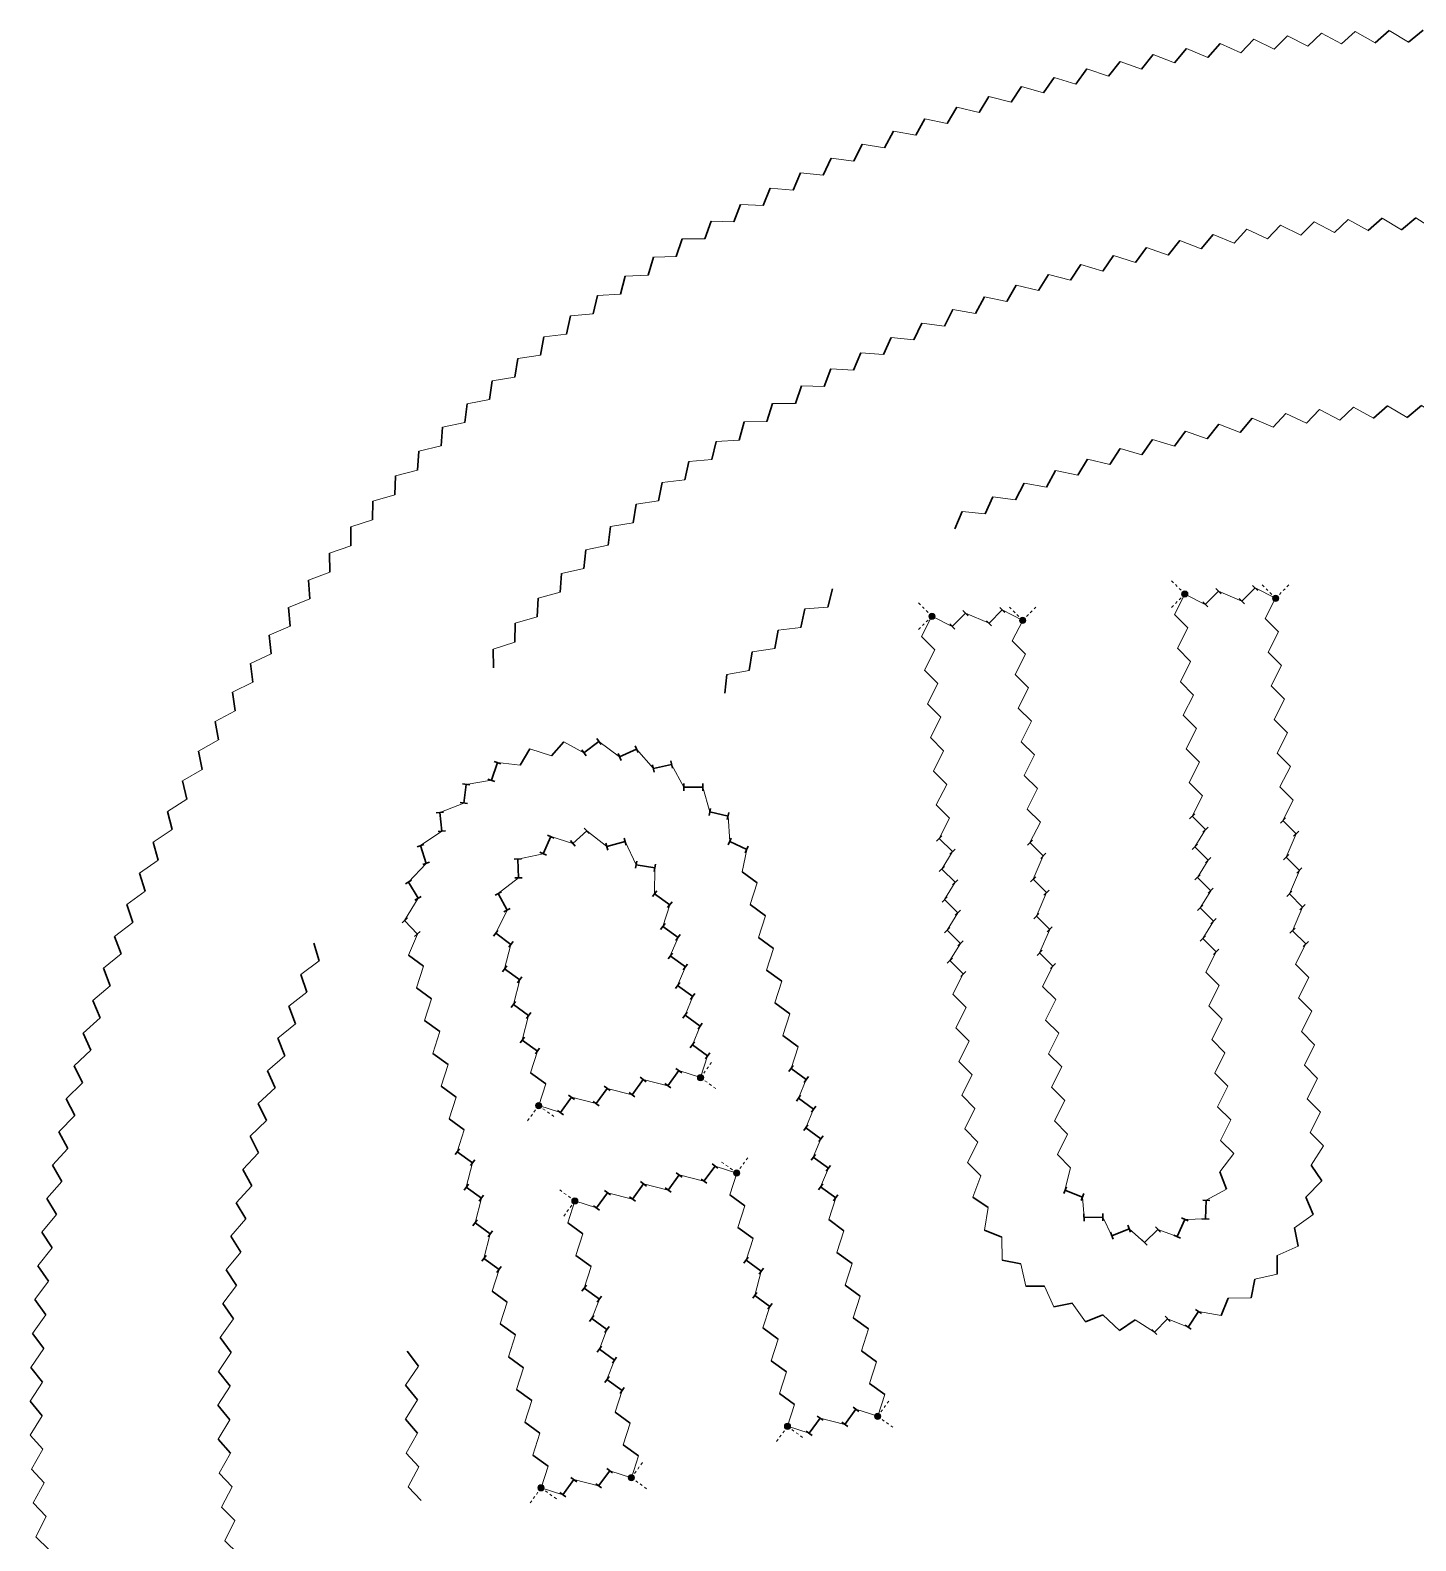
# Model space of a CAD drawing. Header units: millimetres. Extents: x 351 to 571, y -103 to 118.
# Drawn here: x 350.5 to 461.3, y -3.2 to 117.6 of the extents above; entities that cross this region are included whole.
import ezdxf

# ---------------------------------------------------------------- set-up
doc = ezdxf.new("R2010")
doc.units = ezdxf.units.MM
doc.layers.add('AUTOSTITCH', color=7, linetype='Continuous')
doc.layers.add('AUTOSTITCH_STITCHES', color=7, linetype='Continuous')

# ---------------------------------------------------------------- blocks, each defined once
blk = doc.blocks.new('ST-12')
at = {"layer": 'AUTOSTITCH', "color": 7, "lineweight": 9}
for p, q in [((441.78, 73.53), (441.93, 73.38)), ((442.09, 73.23), (442.24, 73.08)), ((442.39, 72.93), (442.54, 72.78)), ((442.69, 72.63), (442.84, 72.47)), ((442.84, 72.47), (442.69, 72.32)), ((449.19, 73.05), (449.04, 73.2)), ((449.49, 72.75), (449.34, 72.9)), ((449.8, 72.44), (449.65, 72.6)), ((450.55, 72.6), (450.4, 72.44)), ((450.86, 72.9), (450.71, 72.75)), ((451.16, 73.2), (451.01, 73.05)), ((421.71, 71.61), (421.56, 71.77)), ((422.01, 71.31), (421.86, 71.46)), ((428.97, 71.28), (428.82, 71.43)), ((430.94, 71.43), (430.79, 71.28)), ((441.93, 71.56), (441.78, 71.41)), ((442.24, 71.87), (442.09, 71.72)), ((442.54, 72.17), (442.39, 72.02)), ((450.1, 72.14), (449.95, 72.29)), ((450.25, 72.29), (450.1, 72.14)), ((421.86, 69.95), (422.01, 70.1)), ((422.32, 71.01), (422.17, 71.16)), ((422.17, 70.25), (422.32, 70.4)), ((422.62, 70.7), (422.47, 70.86)), ((422.47, 70.55), (422.62, 70.7)), ((429.27, 70.98), (429.12, 71.13)), ((429.57, 70.67), (429.42, 70.83)), ((429.88, 70.37), (429.73, 70.52)), ((430.03, 70.52), (429.88, 70.37)), ((430.33, 70.83), (430.18, 70.67)), ((430.63, 71.13), (430.48, 70.98)), ((421.56, 69.64), (421.71, 69.8))]:
    blk.add_line(p, q, dxfattribs=at)
at = {"layer": 'AUTOSTITCH', "color": 7, "lineweight": 30}
for p, q in [((445.53, 72.71), (444.47, 71.65)), ((448.47, 72.97), (447.41, 71.91)), ((425.31, 70.94), (424.25, 69.88)), ((428.25, 71.2), (427.19, 70.14)), ((442.02, 70.84), (443.08, 69.78)), ((450.34, 69.45), (449.27, 70.51)), ((421.8, 69.08), (422.86, 68.01)), ((430.11, 67.68), (429.05, 68.74)), ((442.25, 68.16), (443.31, 67.09)), ((450.57, 66.76), (449.51, 67.82)), ((422.03, 66.39), (423.09, 65.33)), ((430.35, 64.99), (429.29, 66.05)), ((442.49, 65.47), (443.55, 64.4)), ((450.81, 64.07), (449.75, 65.13)), ((422.27, 63.7), (423.33, 62.64)), ((430.58, 62.3), (429.52, 63.36)), ((442.72, 62.78), (443.78, 61.72)), ((451.04, 61.38), (449.98, 62.44)), ((422.5, 61.01), (423.56, 59.95)), ((430.82, 59.61), (429.76, 60.67)), ((442.96, 60.09), (444.02, 59.03)), ((451.28, 58.69), (450.22, 59.75)), ((422.74, 58.32), (423.8, 57.26)), ((431.05, 56.92), (429.99, 57.98)), ((443.19, 57.4), (444.26, 56.34)), ((451.51, 56), (450.45, 57.06)), ((422.97, 55.63), (424.03, 54.57)), ((431.29, 54.23), (430.23, 55.29)), ((443.43, 54.71), (444.49, 53.65)), ((451.75, 53.31), (450.69, 54.37)), ((423.21, 52.94), (424.27, 51.88)), ((431.52, 51.54), (430.46, 52.6)), ((443.64, 52.26), (444.7, 51.2)), ((452, 50.38), (450.94, 51.44)), ((423.42, 50.49), (424.48, 49.43)), ((431.78, 48.61), (430.72, 49.67)), ((443.86, 49.82), (444.92, 48.76)), ((452.26, 47.44), (451.2, 48.5)), ((423.63, 48.05), (424.69, 46.99)), ((444.07, 47.38), (445.13, 46.32)), ((432.04, 45.67), (430.98, 46.73)), ((423.85, 45.61), (424.91, 44.55)), ((444.28, 44.94), (445.35, 43.88)), ((452.52, 44.5), (451.46, 45.56)), ((432.29, 42.73), (431.23, 43.8)), ((424.06, 43.17), (425.12, 42.11)), ((452.75, 41.81), (451.69, 42.88)), ((432.53, 40.05), (431.47, 41.11)), ((444.52, 42.25), (445.58, 41.19)), ((424.3, 40.48), (425.36, 39.42)), ((452.99, 39.12), (451.93, 40.19)), ((444.76, 39.56), (445.82, 38.5)), ((424.53, 37.79), (425.59, 36.73)), ((432.77, 37.36), (431.7, 38.42)), ((453.22, 36.43), (452.16, 37.5)), ((444.99, 36.87), (446.05, 35.81)), ((424.77, 35.1), (425.83, 34.04)), ((433, 34.67), (431.94, 35.73)), ((445.23, 34.18), (446.29, 33.12)), ((453.46, 33.75), (452.4, 34.81)), ((433.24, 31.98), (432.18, 33.04)), ((425, 32.41), (426.06, 31.35)), ((445.46, 31.49), (446.52, 30.43)), ((453.69, 31.06), (452.63, 32.12)), ((433.47, 29.29), (432.41, 30.35)), ((425.24, 29.72), (426.3, 28.66)), ((453.93, 28.37), (452.87, 29.43)), ((445.7, 28.8), (446.76, 27.74)), ((425.47, 27.03), (426.53, 25.97)), ((433.71, 26.6), (432.65, 27.66)), ((453.79, 25.57), (452.95, 26.82)), ((445.63, 26.29), (446.17, 24.89)), ((425.88, 24.26), (427.13, 23.43)), ((434.66, 24.27), (433.26, 24.81)), ((453.1, 22.86), (452.53, 24.25)), ((444.56, 24.02), (444.49, 22.52)), ((436.29, 22.65), (434.79, 22.64)), ((438.4, 21.74), (437.01, 21.18)), ((442.85, 22.48), (442.23, 21.11)), ((451.9, 20.34), (451.6, 21.81)), ((426.82, 21.63), (428.2, 21.05)), ((440.69, 21.68), (439.62, 20.64)), ((450.22, 18.1), (450.22, 19.6)), ((428.25, 19.23), (429.72, 18.93)), ((430.13, 17.15), (431.63, 17.15)), ((448.14, 16.22), (448.44, 17.7)), ((432.37, 15.48), (433.84, 15.78)), ((445.74, 14.8), (446.31, 16.18)), ((434.9, 14.29), (436.29, 14.86)), ((440.41, 13.47), (441.47, 14.53)), ((443.1, 13.87), (443.94, 15.11)), ((437.61, 13.61), (438.86, 14.44))]:
    blk.add_line(p, q, dxfattribs=at)
at = {"layer": 'AUTOSTITCH', "color": 7, "lineweight": 0, "const_width": 0.25}
for points in [[(442.72, 72.47, 1), (442.97, 72.47, 1)], [(449.97, 72.14, 1), (450.22, 72.14, 1)], [(422.5, 70.7, 1), (422.75, 70.7, 1)], [(429.75, 70.37, 1), (430, 70.37, 1)]]:
    blk.add_lwpolyline(points, format="xyb", close=True, dxfattribs=at)
at = {"layer": 'AUTOSTITCH', "color": 7, "lineweight": 30}
for points in [[(445.74, 72.5), (445.33, 72.92)], [(448.68, 72.76), (448.26, 73.17)], [(428.45, 70.99), (428.04, 71.4)], [(444.68, 71.44), (444.27, 71.86)], [(447.62, 71.7), (447.2, 72.11)], [(424.46, 69.67), (424.04, 70.09)], [(425.52, 70.73), (425.1, 71.15)], [(427.39, 69.93), (426.98, 70.34)], [(443.64, 54.91), (443.22, 54.5)], [(450.48, 54.17), (450.89, 54.58)], [(423.41, 53.14), (423, 52.73)], [(444.7, 53.85), (444.28, 53.44)], [(451.54, 53.11), (451.95, 53.52)], [(424.47, 52.08), (424.06, 51.67)], [(430.26, 52.4), (430.67, 52.81)], [(443.85, 52.47), (443.44, 52.06)], [(431.32, 51.34), (431.73, 51.75)], [(444.91, 51.41), (444.5, 51)], [(450.74, 51.23), (451.15, 51.64)], [(423.63, 50.7), (423.21, 50.29)], [(424.69, 49.64), (424.27, 49.23)], [(430.51, 49.46), (430.93, 49.87)], [(444.06, 50.03), (443.65, 49.62)], [(451.8, 50.17), (452.21, 50.58)], [(431.57, 48.4), (431.99, 48.81)], [(445.12, 48.97), (444.71, 48.55)], [(450.99, 48.29), (451.41, 48.71)], [(423.84, 48.26), (423.43, 47.85)], [(424.9, 47.2), (424.49, 46.79)], [(444.28, 47.59), (443.86, 47.17)], [(452.05, 47.23), (452.47, 47.65)], [(430.77, 46.52), (431.18, 46.94)], [(445.34, 46.53), (444.92, 46.11)], [(424.05, 45.82), (423.64, 45.4)], [(425.12, 44.76), (424.7, 44.34)], [(431.83, 45.46), (432.24, 45.88)], [(444.49, 45.14), (444.08, 44.73)], [(451.25, 45.36), (451.66, 45.77)], [(452.31, 44.3), (452.72, 44.71)], [(431.03, 43.59), (431.44, 44)], [(445.55, 44.08), (445.14, 43.67)], [(424.27, 43.37), (423.85, 42.96)], [(425.33, 42.31), (424.92, 41.9)], [(432.09, 42.53), (432.5, 42.94)], [(433.16, 24.54), (433.37, 25.09)], [(434.55, 24), (434.77, 24.54)], [(444.85, 24), (444.27, 24.03)], [(434.79, 22.34), (434.78, 22.93)], [(436.29, 22.36), (436.28, 22.94)], [(438.51, 21.47), (438.29, 22.01)], [(440.9, 21.47), (440.49, 21.89)], [(443.12, 22.36), (442.58, 22.6)], [(444.78, 22.5), (444.2, 22.53)], [(437.12, 20.91), (436.9, 21.45)], [(439.82, 20.43), (439.41, 20.85)], [(442.5, 20.99), (441.97, 21.23)], [(441.26, 14.74), (441.67, 14.33)], [(443.69, 15.27), (444.18, 14.95)], [(440.2, 13.68), (440.61, 13.27)], [(442.86, 14.03), (443.34, 13.7)]]:
    blk.add_lwpolyline(points, dxfattribs=at)
at = {"layer": 'AUTOSTITCH', "color": 7, "lineweight": 0}
for centre in [(442.84, 72.47), (450.1, 72.14), (422.62, 70.7), (429.88, 70.37)]:
    blk.add_circle(centre, 0.25, dxfattribs=at)
at = {"layer": 'AUTOSTITCH_STITCHES', "color": 7, "lineweight": 9}
for p, q in [((442.84, 72.47), (442.02, 70.84)), ((444.47, 71.65), (442.84, 72.47)), ((447.41, 71.91), (445.53, 72.71)), ((450.1, 72.14), (448.47, 72.97)), ((449.27, 70.51), (450.1, 72.14)), ((422.62, 70.7), (421.8, 69.08)), ((424.25, 69.88), (422.62, 70.7)), ((427.19, 70.14), (425.31, 70.94)), ((429.88, 70.37), (428.25, 71.2)), ((429.05, 68.74), (429.88, 70.37)), ((443.08, 69.78), (442.25, 68.16)), ((449.51, 67.82), (450.34, 69.45)), ((422.86, 68.01), (422.03, 66.39)), ((429.29, 66.05), (430.11, 67.68)), ((443.31, 67.09), (442.49, 65.47)), ((449.75, 65.13), (450.57, 66.76)), ((423.09, 65.33), (422.27, 63.7)), ((429.52, 63.36), (430.35, 64.99)), ((443.55, 64.4), (442.72, 62.78)), ((449.98, 62.44), (450.81, 64.07)), ((423.33, 62.64), (422.5, 61.01)), ((429.76, 60.67), (430.58, 62.3)), ((443.78, 61.72), (442.96, 60.09)), ((450.22, 59.75), (451.04, 61.38)), ((423.56, 59.95), (422.74, 58.32)), ((429.99, 57.98), (430.82, 59.61)), ((444.02, 59.03), (443.19, 57.4)), ((450.45, 57.06), (451.28, 58.69)), ((423.8, 57.26), (422.97, 55.63)), ((430.23, 55.29), (431.05, 56.92)), ((444.26, 56.34), (443.43, 54.71)), ((450.69, 54.37), (451.51, 56)), ((424.03, 54.57), (423.21, 52.94)), ((430.46, 52.6), (431.29, 54.23)), ((444.49, 53.65), (443.64, 52.26)), ((450.94, 51.44), (451.75, 53.31)), ((424.27, 51.88), (423.42, 50.49)), ((430.72, 49.67), (431.52, 51.54)), ((444.7, 51.2), (443.86, 49.82)), ((451.2, 48.5), (452, 50.38)), ((424.48, 49.43), (423.63, 48.05)), ((430.98, 46.73), (431.78, 48.61)), ((444.92, 48.76), (444.07, 47.38)), ((451.46, 45.56), (452.26, 47.44)), ((424.69, 46.99), (423.85, 45.61)), ((445.13, 46.32), (444.28, 44.94)), ((431.23, 43.8), (432.04, 45.67)), ((424.91, 44.55), (424.06, 43.17)), ((445.35, 43.88), (444.52, 42.25)), ((451.69, 42.88), (452.52, 44.5)), ((431.47, 41.11), (432.29, 42.73)), ((425.12, 42.11), (424.3, 40.48)), ((445.58, 41.19), (444.76, 39.56)), ((451.93, 40.19), (452.75, 41.81)), ((431.7, 38.42), (432.53, 40.05)), ((425.36, 39.42), (424.53, 37.79)), ((452.16, 37.5), (452.99, 39.12)), ((445.82, 38.5), (444.99, 36.87)), ((425.59, 36.73), (424.77, 35.1)), ((431.94, 35.73), (432.77, 37.36)), ((452.4, 34.81), (453.22, 36.43)), ((446.05, 35.81), (445.23, 34.18)), ((425.83, 34.04), (425, 32.41)), ((432.18, 33.04), (433, 34.67)), ((446.29, 33.12), (445.46, 31.49)), ((452.63, 32.12), (453.46, 33.75)), ((432.41, 30.35), (433.24, 31.98)), ((426.06, 31.35), (425.24, 29.72)), ((446.52, 30.43), (445.7, 28.8)), ((452.87, 29.43), (453.69, 31.06)), ((432.65, 27.66), (433.47, 29.29)), ((426.3, 28.66), (425.47, 27.03)), ((452.95, 26.82), (453.93, 28.37)), ((433.26, 24.81), (433.71, 26.6)), ((446.76, 27.74), (445.63, 26.29)), ((426.53, 25.97), (425.88, 24.26)), ((452.53, 24.25), (453.79, 25.57)), ((434.79, 22.64), (434.66, 24.27)), ((446.17, 24.89), (444.56, 24.02)), ((427.13, 23.43), (426.82, 21.63)), ((437.01, 21.18), (436.29, 22.65)), ((439.62, 20.64), (438.4, 21.74)), ((444.49, 22.52), (442.85, 22.48)), ((451.6, 21.81), (453.1, 22.86)), ((428.2, 21.05), (428.25, 19.23)), ((442.23, 21.11), (440.69, 21.68)), ((450.22, 19.6), (451.9, 20.34)), ((429.72, 18.93), (430.13, 17.15)), ((431.63, 17.15), (432.37, 15.48)), ((448.44, 17.7), (450.22, 18.1)), ((433.84, 15.78), (434.9, 14.29)), ((446.31, 16.18), (448.14, 16.22)), ((436.29, 14.86), (437.61, 13.61)), ((441.47, 14.53), (443.1, 13.87)), ((443.94, 15.11), (445.74, 14.8)), ((438.86, 14.44), (440.41, 13.47))]:
    blk.add_line(p, q, dxfattribs=at)
blk = doc.blocks.new('ST-2')
at = {"layer": 'AUTOSTITCH', "color": 7, "lineweight": 30}
for p, q in [((393.91, 52.54), (395.02, 53.55)), ((391.54, 51.71), (392.15, 53.08)), ((396.64, 52.28), (398.08, 52.69)), ((389.57, 49.79), (389.52, 51.29)), ((398.98, 50.84), (400.46, 50.58)), ((388.65, 47.2), (387.95, 48.53)), ((400.45, 48.52), (401.67, 47.64)), ((401.11, 45.9), (402.32, 45.02)), ((388.96, 44.47), (387.74, 45.36)), ((401.7, 43.54), (402.91, 42.66)), ((389.66, 41.63), (388.45, 42.51)), ((402.29, 41.17), (403.5, 40.29)), ((390.37, 38.79), (389.16, 39.67)), ((402.88, 38.8), (404.09, 37.92)), ((391.08, 35.94), (389.87, 36.82)), ((403.47, 36.44), (404.68, 35.56)), ((391.74, 33.32), (390.52, 34.2)), ((402.38, 34.38), (401.5, 33.16)), ((396.66, 32.95), (395.78, 31.74)), ((399.52, 33.66), (398.64, 32.45)), ((393.79, 32.24), (392.91, 31.02))]:
    blk.add_line(p, q, dxfattribs=at)
at = {"layer": 'AUTOSTITCH', "color": 7, "lineweight": 9}
for p, q in [((405, 35.03), (404.87, 34.86)), ((404.25, 33.99), (404.12, 33.82)), ((404.12, 33.82), (404.29, 33.69)), ((404.5, 34.34), (404.37, 34.16)), ((404.75, 34.68), (404.62, 34.51)), ((404.47, 33.57), (404.64, 33.44)), ((404.81, 33.31), (404.99, 33.19)), ((405.16, 33.06), (405.33, 32.94)), ((391.05, 31.41), (391.18, 31.58)), ((391.18, 31.58), (391.35, 31.46)), ((390.29, 30.37), (390.42, 30.54)), ((390.55, 30.72), (390.67, 30.89)), ((390.8, 31.06), (390.92, 31.24)), ((391.52, 31.33), (391.7, 31.21)), ((391.87, 31.08), (392.04, 30.95)), ((392.22, 30.83), (392.39, 30.7))]:
    blk.add_line(p, q, dxfattribs=at)
at = {"layer": 'AUTOSTITCH', "color": 7, "lineweight": 30}
for points in [[(391.88, 53.2), (392.42, 52.96)], [(394.82, 53.76), (395.22, 53.33)], [(393.71, 52.76), (394.1, 52.32)], [(396.56, 52.56), (396.72, 52)], [(398, 52.97), (398.16, 52.41)], [(389.23, 51.28), (389.81, 51.3)], [(391.27, 51.83), (391.8, 51.59)], [(399.03, 51.13), (398.93, 50.55)], [(400.51, 50.87), (400.41, 50.29)], [(389.28, 49.78), (389.86, 49.8)], [(387.69, 48.39), (388.2, 48.66)], [(400.62, 48.76), (400.28, 48.29)], [(388.39, 47.07), (388.91, 47.34)], [(401.84, 47.88), (401.49, 47.41)], [(401.28, 46.14), (400.93, 45.67)], [(387.57, 45.12), (387.91, 45.59)], [(388.78, 44.24), (389.13, 44.71)], [(402.49, 45.26), (402.15, 44.79)], [(401.87, 43.77), (401.52, 43.3)], [(388.28, 42.27), (388.62, 42.75)], [(403.08, 42.89), (402.74, 42.42)], [(389.49, 41.39), (389.84, 41.87)], [(402.46, 41.41), (402.11, 40.93)], [(388.99, 39.43), (389.33, 39.9)], [(403.67, 40.53), (403.33, 40.05)], [(390.2, 38.55), (390.55, 39.02)], [(403.05, 39.04), (402.7, 38.57)], [(404.26, 38.16), (403.92, 37.69)], [(389.7, 36.59), (390.04, 37.06)], [(403.64, 36.67), (403.29, 36.2)], [(390.91, 35.71), (391.25, 36.18)], [(404.85, 35.79), (404.51, 35.32)], [(399.76, 33.49), (399.28, 33.84)], [(402.62, 34.21), (402.14, 34.55)], [(396.89, 32.78), (396.42, 33.12)], [(398.87, 32.28), (398.4, 32.62)], [(401.74, 32.99), (401.26, 33.34)], [(394.03, 32.07), (393.56, 32.41)], [(396.01, 31.57), (395.54, 31.91)], [(393.15, 30.85), (392.68, 31.2)]]:
    blk.add_lwpolyline(points, dxfattribs=at)
at = {"layer": 'AUTOSTITCH', "color": 7, "lineweight": 0, "const_width": 0.25}
for points in [[(403.99, 33.82, 1), (404.24, 33.82, 1)], [(391.05, 31.58, 1), (391.3, 31.58, 1)]]:
    blk.add_lwpolyline(points, format="xyb", close=True, dxfattribs=at)
at = {"layer": 'AUTOSTITCH', "color": 7, "lineweight": 0}
for centre in [(404.12, 33.82), (391.18, 31.58)]:
    blk.add_circle(centre, 0.25, dxfattribs=at)
at = {"layer": 'AUTOSTITCH_STITCHES', "color": 7, "lineweight": 9}
for p, q in [((395.02, 53.55), (396.64, 52.28)), ((392.15, 53.08), (393.91, 52.54)), ((398.08, 52.69), (398.98, 50.84)), ((389.52, 51.29), (391.54, 51.71)), ((387.95, 48.53), (389.57, 49.79)), ((400.46, 50.58), (400.45, 48.52)), ((387.74, 45.36), (388.65, 47.2)), ((401.67, 47.64), (401.11, 45.9)), ((402.32, 45.02), (401.7, 43.54)), ((388.45, 42.51), (388.96, 44.47)), ((402.91, 42.66), (402.29, 41.17)), ((389.16, 39.67), (389.66, 41.63)), ((403.5, 40.29), (402.88, 38.8)), ((389.87, 36.82), (390.37, 38.79)), ((404.09, 37.92), (403.47, 36.44)), ((390.52, 34.2), (391.08, 35.94)), ((404.68, 35.56), (404.12, 33.82)), ((404.12, 33.82), (402.38, 34.38)), ((391.18, 31.58), (391.74, 33.32)), ((398.64, 32.45), (396.66, 32.95)), ((401.5, 33.16), (399.52, 33.66)), ((392.91, 31.02), (391.18, 31.58)), ((395.78, 31.74), (393.79, 32.24))]:
    blk.add_line(p, q, dxfattribs=at)
blk = doc.blocks.new('ST-1')
at = {"layer": 'AUTOSTITCH', "color": 7, "lineweight": 30}
for p, q in [((392.21, 59.54), (393.2, 60.66)), ((394.8, 59.78), (396, 60.68)), ((389.7, 58.8), (390.46, 60.1)), ((397.64, 59.45), (399.01, 60.08)), ((387.4, 57.59), (387.89, 59.01)), ((400.35, 58.52), (401.81, 58.84)), ((385.19, 55.77), (385.37, 57.26)), ((402.79, 57.03), (404.29, 57.03)), ((383.43, 53.51), (383.28, 55.01)), ((404.86, 55.06), (406.33, 54.73)), ((382.19, 50.94), (381.72, 52.36)), ((406.46, 52.68), (407.82, 52.05)), ((407.44, 50.27), (408.65, 49.38)), ((381.53, 48.15), (380.77, 49.45)), ((408.09, 47.65), (409.31, 46.76)), ((381.48, 45.29), (380.46, 46.39)), ((408.75, 45.03), (409.96, 44.14)), ((381.97, 42.73), (380.76, 43.61)), ((409.4, 42.41), (410.61, 41.53)), ((382.62, 40.11), (381.41, 40.99)), ((410.05, 39.79), (411.26, 38.91)), ((383.28, 37.49), (382.06, 38.37)), ((410.7, 37.17), (411.92, 36.29)), ((383.93, 34.87), (382.72, 35.75)), ((411.36, 34.55), (412.57, 33.67)), ((384.58, 32.25), (383.37, 33.13)), ((411.95, 32.18), (413.16, 31.3)), ((385.23, 29.63), (384.02, 30.51)), ((412.54, 29.81), (413.75, 28.93)), ((385.89, 27.01), (384.67, 27.89)), ((405.28, 26.75), (404.39, 25.54)), ((413.13, 27.45), (414.34, 26.57)), ((402.41, 26.04), (401.53, 24.83)), ((386.6, 24.17), (385.38, 25.05)), ((396.69, 24.61), (395.81, 23.4)), ((399.55, 25.32), (398.67, 24.11)), ((407.67, 23.57), (406.45, 24.45)), ((413.72, 25.08), (414.93, 24.2)), ((387.31, 21.33), (386.09, 22.21)), ((393.51, 22.22), (394.72, 21.34)), ((408.32, 20.95), (407.11, 21.83)), ((414.37, 22.46), (415.58, 21.58)), ((388.02, 18.48), (386.8, 19.36)), ((394.16, 19.6), (395.38, 18.72)), ((415.02, 19.84), (416.24, 18.96)), ((408.97, 18.33), (407.76, 19.21)), ((394.82, 16.98), (396.03, 16.1)), ((415.68, 17.22), (416.89, 16.34)), ((388.67, 15.86), (387.45, 16.74)), ((409.67, 15.53), (408.46, 16.41)), ((395.42, 14.55), (396.64, 13.67)), ((416.33, 14.6), (417.54, 13.72)), ((389.32, 13.24), (388.11, 14.12)), ((410.32, 12.91), (409.11, 13.8)), ((396.03, 12.12), (397.24, 11.24)), ((389.97, 10.62), (388.76, 11.5)), ((410.98, 10.29), (409.76, 11.18)), ((416.98, 11.98), (418.2, 11.1)), ((396.63, 9.69), (397.85, 8.81)), ((390.63, 8), (389.41, 8.88)), ((411.63, 7.67), (410.42, 8.56)), ((417.64, 9.36), (418.85, 8.48)), ((416.55, 7.3), (415.67, 6.09)), ((391.28, 5.38), (390.07, 6.26)), ((397.29, 7.07), (398.5, 6.19)), ((413.69, 6.59), (412.81, 5.38)), ((391.93, 2.76), (390.72, 3.64)), ((397.94, 4.45), (399.15, 3.57)), ((393.99, 1.68), (393.11, 0.46)), ((396.86, 2.39), (395.97, 1.18))]:
    blk.add_line(p, q, dxfattribs=at)
at = {"layer": 'AUTOSTITCH', "color": 7, "lineweight": 9}
for p, q in [((405.97, 26.95), (405.8, 27.07)), ((406.32, 26.7), (406.15, 26.82)), ((406.67, 26.44), (406.49, 26.57)), ((407.39, 26.71), (407.27, 26.54)), ((407.64, 27.06), (407.52, 26.89)), ((407.9, 27.41), (407.77, 27.23)), ((407.01, 26.19), (406.84, 26.32)), ((407.14, 26.37), (407.01, 26.19)), ((392.86, 24.84), (393.03, 24.71)), ((393.2, 24.59), (393.38, 24.46)), ((393.55, 24.34), (393.72, 24.21)), ((393.57, 23.26), (393.44, 23.09)), ((393.82, 23.61), (393.69, 23.44)), ((393.9, 24.08), (394.07, 23.96)), ((394.07, 23.96), (393.94, 23.78)), ((393.31, 22.92), (393.19, 22.74)), ((418.67, 7.26), (418.54, 7.09)), ((418.92, 7.61), (418.79, 7.44)), ((419.17, 7.96), (419.05, 7.78)), ((418.42, 6.92), (418.29, 6.74)), ((418.29, 6.74), (418.46, 6.62)), ((418.64, 6.49), (418.81, 6.36)), ((418.98, 6.24), (419.16, 6.11)), ((410.32, 4.9), (410.19, 4.72)), ((410.57, 5.24), (410.44, 5.07)), ((410.82, 5.59), (410.69, 5.42)), ((411.07, 5.94), (410.95, 5.76)), ((411.24, 5.81), (411.07, 5.94)), ((411.59, 5.56), (411.42, 5.68)), ((411.94, 5.31), (411.76, 5.43)), ((412.28, 5.05), (412.11, 5.18)), ((419.33, 5.99), (419.5, 5.86)), ((399.22, 2.7), (399.1, 2.52)), ((399.48, 3.04), (399.35, 2.87)), ((398.72, 2), (398.59, 1.83)), ((398.59, 1.83), (398.77, 1.71)), ((398.97, 2.35), (398.85, 2.18)), ((398.94, 1.58), (399.11, 1.45)), ((399.29, 1.33), (399.46, 1.2)), ((390.74, 0.16), (390.87, 0.33)), ((391, 0.5), (391.12, 0.68)), ((391.25, 0.85), (391.37, 1.02)), ((391.37, 1.02), (391.55, 0.9)), ((391.72, 0.77), (391.89, 0.65)), ((392.07, 0.52), (392.24, 0.39)), ((392.41, 0.27), (392.59, 0.14)), ((399.63, 1.08), (399.81, 0.95)), ((390.49, -0.19), (390.62, -0.02))]:
    blk.add_line(p, q, dxfattribs=at)
at = {"layer": 'AUTOSTITCH', "color": 7, "lineweight": 30}
for points in [[(395.82, 60.92), (396.17, 60.45)], [(394.63, 60.01), (394.98, 59.55)], [(397.52, 59.72), (397.77, 59.18)], [(398.88, 60.34), (399.13, 59.81)], [(387.61, 59.1), (388.16, 58.91)], [(400.29, 58.81), (400.41, 58.23)], [(401.75, 59.13), (401.88, 58.56)], [(385.08, 57.29), (385.66, 57.22)], [(387.12, 57.68), (387.67, 57.49)], [(402.79, 57.32), (402.79, 56.74)], [(404.29, 57.32), (404.29, 56.74)], [(384.9, 55.8), (385.48, 55.73)], [(382.99, 54.98), (383.57, 55.04)], [(404.92, 55.34), (404.8, 54.77)], [(406.39, 55.02), (406.26, 54.45)], [(383.14, 53.49), (383.72, 53.54)], [(381.45, 52.27), (382, 52.45)], [(406.58, 52.95), (406.33, 52.42)], [(407.94, 52.32), (407.7, 51.79)], [(381.91, 50.85), (382.46, 51.03)], [(380.52, 49.3), (381.02, 49.6)], [(381.27, 48.01), (381.78, 48.3)], [(380.25, 46.2), (380.68, 46.59)], [(381.26, 45.09), (381.69, 45.49)], [(411.53, 34.78), (411.19, 34.31)], [(412.74, 33.9), (412.4, 33.43)], [(412.12, 32.42), (411.78, 31.94)], [(413.33, 31.54), (412.99, 31.06)], [(412.71, 30.05), (412.37, 29.58)], [(413.92, 29.17), (413.58, 28.7)], [(384.5, 27.66), (384.85, 28.13)], [(385.72, 26.78), (386.06, 27.25)], [(405.51, 26.58), (405.04, 26.92)], [(413.3, 27.68), (412.96, 27.21)], [(414.51, 26.8), (414.17, 26.33)], [(399.79, 25.15), (399.32, 25.5)], [(402.65, 25.87), (402.18, 26.21)], [(404.63, 25.37), (404.16, 25.71)], [(385.21, 24.81), (385.56, 25.29)], [(386.43, 23.93), (386.77, 24.41)], [(396.93, 24.44), (396.45, 24.78)], [(398.91, 23.94), (398.43, 24.28)], [(401.77, 24.65), (401.3, 25)], [(413.89, 25.32), (413.55, 24.84)], [(415.1, 24.44), (414.76, 23.96)], [(396.04, 23.23), (395.57, 23.57)], [(385.92, 21.97), (386.26, 22.44)], [(387.13, 21.09), (387.48, 21.56)], [(386.63, 19.13), (386.97, 19.6)], [(407.59, 18.98), (407.93, 19.45)], [(387.84, 18.24), (388.19, 18.72)], [(408.8, 18.1), (409.15, 18.57)], [(394.99, 17.22), (394.64, 16.74)], [(396.2, 16.34), (395.86, 15.86)], [(408.29, 16.18), (408.63, 16.65)], [(409.5, 15.3), (409.84, 15.77)], [(395.59, 14.79), (395.25, 14.31)], [(396.81, 13.91), (396.46, 13.43)], [(396.2, 12.36), (395.86, 11.88)], [(397.41, 11.48), (397.07, 11)], [(396.81, 9.93), (396.46, 9.45)], [(398.02, 9.05), (397.68, 8.57)], [(416.79, 7.13), (416.32, 7.47)], [(413.93, 6.42), (413.45, 6.76)], [(415.91, 5.92), (415.43, 6.26)], [(413.05, 5.2), (412.57, 5.55)], [(397.09, 2.22), (396.62, 2.56)], [(394.23, 1.51), (393.76, 1.85)], [(396.21, 1.01), (395.74, 1.35)], [(393.35, 0.29), (392.88, 0.64)]]:
    blk.add_lwpolyline(points, dxfattribs=at)
at = {"layer": 'AUTOSTITCH', "color": 7, "lineweight": 0, "const_width": 0.25}
for points in [[(406.89, 26.19, 1), (407.14, 26.19, 1)], [(393.95, 23.96, 1), (394.2, 23.96, 1)], [(410.95, 5.94, 1), (411.2, 5.94, 1)], [(418.17, 6.74, 1), (418.42, 6.74, 1)], [(391.25, 1.02, 1), (391.5, 1.02, 1)], [(398.47, 1.83, 1), (398.72, 1.83, 1)]]:
    blk.add_lwpolyline(points, format="xyb", close=True, dxfattribs=at)
at = {"layer": 'AUTOSTITCH', "color": 7, "lineweight": 0}
for centre in [(407.01, 26.19), (394.07, 23.96), (411.07, 5.94), (418.29, 6.74), (391.37, 1.02), (398.59, 1.83)]:
    blk.add_circle(centre, 0.25, dxfattribs=at)
at = {"layer": 'AUTOSTITCH_STITCHES', "color": 7, "lineweight": 9}
for p, q in [((393.2, 60.66), (394.8, 59.78)), ((396, 60.68), (397.64, 59.45)), ((390.46, 60.1), (392.21, 59.54)), ((399.01, 60.08), (400.35, 58.52)), ((387.89, 59.01), (389.7, 58.8)), ((401.81, 58.84), (402.79, 57.03)), ((385.37, 57.26), (387.4, 57.59)), ((404.29, 57.03), (404.86, 55.06)), ((383.28, 55.01), (385.19, 55.77)), ((406.33, 54.73), (406.46, 52.68)), ((381.72, 52.36), (383.43, 53.51)), ((407.82, 52.05), (407.44, 50.27)), ((380.77, 49.45), (382.19, 50.94)), ((408.65, 49.38), (408.09, 47.65)), ((380.46, 46.39), (381.53, 48.15)), ((409.31, 46.76), (408.75, 45.03)), ((380.76, 43.61), (381.48, 45.29)), ((409.96, 44.14), (409.4, 42.41)), ((381.41, 40.99), (381.97, 42.73)), ((410.61, 41.53), (410.05, 39.79)), ((382.06, 38.37), (382.62, 40.11)), ((411.26, 38.91), (410.7, 37.17)), ((382.72, 35.75), (383.28, 37.49)), ((411.92, 36.29), (411.36, 34.55)), ((383.37, 33.13), (383.93, 34.87)), ((412.57, 33.67), (411.95, 32.18)), ((384.02, 30.51), (384.58, 32.25)), ((413.16, 31.3), (412.54, 29.81)), ((384.67, 27.89), (385.23, 29.63)), ((413.75, 28.93), (413.13, 27.45)), ((385.38, 25.05), (385.89, 27.01)), ((407.01, 26.19), (405.28, 26.75)), ((404.39, 25.54), (402.41, 26.04)), ((406.45, 24.45), (407.01, 26.19)), ((414.34, 26.57), (413.72, 25.08)), ((386.09, 22.21), (386.6, 24.17)), ((398.67, 24.11), (396.69, 24.61)), ((401.53, 24.83), (399.55, 25.32)), ((414.93, 24.2), (414.37, 22.46)), ((394.07, 23.96), (393.51, 22.22)), ((395.81, 23.4), (394.07, 23.96)), ((407.11, 21.83), (407.67, 23.57)), ((386.8, 19.36), (387.31, 21.33)), ((394.72, 21.34), (394.16, 19.6)), ((407.76, 19.21), (408.32, 20.95)), ((415.58, 21.58), (415.02, 19.84)), ((387.45, 16.74), (388.02, 18.48)), ((395.38, 18.72), (394.82, 16.98)), ((408.46, 16.41), (408.97, 18.33)), ((416.24, 18.96), (415.68, 17.22)), ((388.11, 14.12), (388.67, 15.86)), ((396.03, 16.1), (395.42, 14.55)), ((416.89, 16.34), (416.33, 14.6)), ((409.11, 13.8), (409.67, 15.53)), ((396.64, 13.67), (396.03, 12.12)), ((417.54, 13.72), (416.98, 11.98)), ((388.76, 11.5), (389.32, 13.24)), ((409.76, 11.18), (410.32, 12.91)), ((397.24, 11.24), (396.63, 9.69)), ((418.2, 11.1), (417.64, 9.36)), ((389.41, 8.88), (389.97, 10.62)), ((410.42, 8.56), (410.98, 10.29)), ((397.85, 8.81), (397.29, 7.07)), ((418.85, 8.48), (418.29, 6.74)), ((390.07, 6.26), (390.63, 8)), ((411.07, 5.94), (411.63, 7.67)), ((418.29, 6.74), (416.55, 7.3)), ((398.5, 6.19), (397.94, 4.45)), ((415.67, 6.09), (413.69, 6.59)), ((390.72, 3.64), (391.28, 5.38)), ((412.81, 5.38), (411.07, 5.94)), ((391.37, 1.02), (391.93, 2.76)), ((399.15, 3.57), (398.59, 1.83)), ((395.97, 1.18), (393.99, 1.68)), ((398.59, 1.83), (396.86, 2.39)), ((393.11, 0.46), (391.37, 1.02))]:
    blk.add_line(p, q, dxfattribs=at)
blk = doc.blocks.new('ST-13')
at = {"layer": 'AUTOSTITCH', "color": 7, "lineweight": 30}
for p, q in [((453.76, 117.32), (452.68, 116.27)), ((456.46, 117.46), (455.36, 116.45)), ((459.18, 117.54), (458.05, 116.55)), ((461.89, 117.55), (460.74, 116.59)), ((442.98, 116.08), (442.01, 114.93)), ((445.67, 116.49), (444.67, 115.37)), ((448.36, 116.83), (447.33, 115.73)), ((451.05, 117.11), (450, 116.04)), ((437.66, 115.06), (436.74, 113.87)), ((440.31, 115.6), (439.37, 114.43)), ((432.39, 113.78), (431.53, 112.55)), ((435.01, 114.46), (434.13, 113.24)), ((429.78, 113.05), (428.95, 111.8)), ((424.61, 111.39), (423.85, 110.1)), ((427.18, 112.25), (426.39, 110.98)), ((422.06, 110.47), (421.33, 109.15)), ((419.54, 109.48), (418.84, 108.15)), ((417.04, 108.43), (416.37, 107.09)), ((414.56, 107.32), (413.93, 105.96)), ((412.11, 106.15), (411.52, 104.77)), ((409.7, 104.92), (409.14, 103.53)), ((407.31, 103.63), (406.78, 102.23)), ((404.96, 102.29), (404.46, 100.87)), ((402.64, 100.88), (402.18, 99.45)), ((400.35, 99.42), (399.93, 97.98)), ((398.1, 97.9), (397.72, 96.46)), ((395.89, 96.33), (395.54, 94.88)), ((393.72, 94.71), (393.41, 93.24)), ((391.59, 93.03), (391.31, 91.56)), ((389.5, 91.3), (389.26, 89.82)), ((387.46, 89.52), (387.25, 88.04)), ((385.46, 87.69), (385.28, 86.2)), ((383.5, 85.81), (383.37, 84.32)), ((381.59, 83.89), (381.49, 82.39)), ((379.73, 81.92), (379.67, 80.42)), ((377.92, 79.9), (377.89, 78.4)), ((376.15, 77.84), (376.17, 76.34)), ((374.44, 75.73), (374.49, 74.23)), ((372.78, 73.59), (372.87, 72.09)), ((371.18, 71.4), (371.3, 69.91)), ((369.63, 69.18), (369.79, 67.69)), ((368.13, 66.92), (368.33, 65.43)), ((366.69, 64.62), (366.92, 63.14)), ((365.3, 62.29), (365.57, 60.81)), ((363.98, 59.92), (364.28, 58.45)), ((362.71, 57.53), (363.05, 56.07)), ((361.5, 55.1), (361.88, 53.65)), ((360.35, 52.64), (360.76, 51.2)), ((359.26, 50.16), (359.71, 48.73)), ((358.24, 47.65), (358.72, 46.23)), ((357.27, 45.11), (357.79, 43.71)), ((356.37, 42.56), (356.92, 41.16)), ((355.53, 39.98), (356.12, 38.6)), ((354.75, 37.38), (355.37, 36.01)), ((354.04, 34.76), (354.7, 33.41)), ((353.4, 32.13), (354.08, 30.79)), ((352.81, 29.48), (353.53, 28.16)), ((352.3, 26.82), (353.05, 25.52)), ((351.84, 24.14), (352.63, 22.86)), ((351.46, 21.46), (352.27, 20.2)), ((351.14, 18.77), (351.98, 17.53)), ((350.88, 16.07), (351.76, 14.85)), ((350.7, 13.36), (351.6, 12.16)), ((350.57, 10.65), (351.51, 9.48)), ((350.52, 7.94), (351.48, 6.79)), ((350.53, 5.23), (351.52, 4.1)), ((350.61, 2.52), (351.63, 1.42)), ((350.76, -0.19), (351.8, -1.27)), ((350.97, -2.89), (352.04, -3.94))]:
    blk.add_line(p, q, dxfattribs=at)
at = {"layer": 'AUTOSTITCH_STITCHES', "color": 7, "lineweight": 9}
for p, q in [((455.36, 116.45), (453.76, 117.32)), ((458.05, 116.55), (456.46, 117.46)), ((460.74, 116.59), (459.18, 117.54)), ((444.67, 115.37), (442.98, 116.08)), ((447.33, 115.73), (445.67, 116.49)), ((450, 116.04), (448.36, 116.83)), ((452.68, 116.27), (451.05, 117.11)), ((439.37, 114.43), (437.66, 115.06)), ((442.01, 114.93), (440.31, 115.6)), ((434.13, 113.24), (432.39, 113.78)), ((436.74, 113.87), (435.01, 114.46)), ((431.53, 112.55), (429.78, 113.05)), ((426.39, 110.98), (424.61, 111.39)), ((428.95, 111.8), (427.18, 112.25)), ((423.85, 110.1), (422.06, 110.47)), ((421.33, 109.15), (419.54, 109.48)), ((418.84, 108.15), (417.04, 108.43)), ((416.37, 107.09), (414.56, 107.32)), ((413.93, 105.96), (412.11, 106.15)), ((411.52, 104.77), (409.7, 104.92)), ((409.14, 103.53), (407.31, 103.63)), ((406.78, 102.23), (404.96, 102.29)), ((404.46, 100.87), (402.64, 100.88)), ((402.18, 99.45), (400.35, 99.42)), ((399.93, 97.98), (398.1, 97.9)), ((397.72, 96.46), (395.89, 96.33)), ((395.54, 94.88), (393.72, 94.71)), ((393.41, 93.24), (391.59, 93.03)), ((391.31, 91.56), (389.5, 91.3)), ((389.26, 89.82), (387.46, 89.52)), ((387.25, 88.04), (385.46, 87.69)), ((385.28, 86.2), (383.5, 85.81)), ((383.37, 84.32), (381.59, 83.89)), ((381.49, 82.39), (379.73, 81.92)), ((379.67, 80.42), (377.92, 79.9)), ((377.89, 78.4), (376.15, 77.84)), ((376.17, 76.34), (374.44, 75.73)), ((374.49, 74.23), (372.78, 73.59)), ((372.87, 72.09), (371.18, 71.4)), ((371.3, 69.91), (369.63, 69.18)), ((369.79, 67.69), (368.13, 66.92)), ((368.33, 65.43), (366.69, 64.62)), ((366.92, 63.14), (365.3, 62.29)), ((365.57, 60.81), (363.98, 59.92)), ((364.28, 58.45), (362.71, 57.53)), ((363.05, 56.07), (361.5, 55.1)), ((361.88, 53.65), (360.35, 52.64)), ((360.76, 51.2), (359.26, 50.16)), ((359.71, 48.73), (358.24, 47.65)), ((358.72, 46.23), (357.27, 45.11)), ((357.79, 43.71), (356.37, 42.56)), ((356.92, 41.16), (355.53, 39.98)), ((356.12, 38.6), (354.75, 37.38)), ((355.37, 36.01), (354.04, 34.76)), ((354.7, 33.41), (353.4, 32.13)), ((354.08, 30.79), (352.81, 29.48)), ((353.53, 28.16), (352.3, 26.82)), ((353.05, 25.52), (351.84, 24.14)), ((352.63, 22.86), (351.46, 21.46)), ((352.27, 20.2), (351.14, 18.77)), ((351.98, 17.53), (350.88, 16.07)), ((351.76, 14.85), (350.7, 13.36)), ((351.6, 12.16), (350.57, 10.65)), ((351.51, 9.48), (350.52, 7.94)), ((351.48, 6.79), (350.53, 5.23)), ((351.52, 4.1), (350.61, 2.52)), ((351.63, 1.42), (350.76, -0.19)), ((351.8, -1.27), (350.97, -2.89))]:
    blk.add_line(p, q, dxfattribs=at)
blk = doc.blocks.new('ST-16')
at = {"layer": 'AUTOSTITCH', "color": 7, "lineweight": 30}
for p, q in [((447.8, 101.64), (446.8, 100.52)), ((450.49, 101.97), (449.46, 100.88)), ((453.19, 102.23), (452.13, 101.17)), ((455.9, 102.42), (454.81, 101.39)), ((458.61, 102.52), (457.49, 101.53)), ((461.32, 102.55), (460.18, 101.59)), ((464.04, 102.51), (462.86, 101.57)), ((466.75, 102.38), (465.55, 101.48)), ((469.45, 102.18), (468.23, 101.31)), ((472.15, 101.9), (470.9, 101.07)), ((474.84, 101.55), (473.57, 100.75)), ((442.45, 100.73), (441.51, 99.56)), ((445.11, 101.22), (444.15, 100.08)), ((477.52, 101.11), (476.23, 100.36)), ((480.19, 100.61), (478.87, 99.89)), ((437.15, 99.53), (436.29, 98.3)), ((439.79, 100.17), (438.89, 98.97)), ((482.84, 100.02), (481.5, 99.34)), ((485.47, 99.37), (484.12, 98.72)), ((431.94, 98.03), (431.15, 96.75)), ((434.54, 98.81), (433.71, 97.56)), ((488.08, 98.63), (486.71, 98.03)), ((490.68, 97.83), (489.29, 97.26)), ((429.37, 97.16), (428.61, 95.87)), ((493.24, 96.95), (491.84, 96.42)), ((426.82, 96.23), (426.1, 94.91)), ((495.78, 95.99), (494.37, 95.51)), ((424.3, 95.22), (423.62, 93.88)), ((498.3, 94.97), (496.87, 94.52)), ((419.35, 92.99), (418.75, 91.62)), ((421.81, 94.14), (421.17, 92.79)), ((500.78, 93.87), (499.34, 93.47)), ((503.23, 92.71), (501.78, 92.34)), ((416.93, 91.77), (416.36, 90.38)), ((505.65, 91.47), (504.18, 91.15)), ((414.54, 90.49), (414.01, 89.08)), ((508.03, 90.17), (506.55, 89.89)), ((412.18, 89.13), (411.7, 87.71)), ((510.37, 88.8), (508.89, 88.56)), ((409.87, 87.71), (409.43, 86.28)), ((512.67, 87.36), (511.19, 87.17)), ((407.6, 86.23), (407.2, 84.78)), ((514.93, 85.86), (513.44, 85.71)), ((405.37, 84.68), (405.01, 83.22)), ((517.15, 84.3), (515.66, 84.19)), ((403.19, 83.07), (402.87, 81.6)), ((519.32, 82.67), (517.82, 82.6)), ((401.05, 81.39), (400.77, 79.92)), ((521.45, 80.98), (519.95, 80.96)), ((398.97, 79.66), (398.73, 78.18)), ((523.52, 79.24), (522.02, 79.25)), ((396.93, 77.87), (396.73, 76.38)), ((525.55, 77.43), (524.05, 77.49)), ((394.94, 76.02), (394.79, 74.52)), ((527.52, 75.57), (526.03, 75.67)), ((393.01, 74.11), (392.9, 72.62)), ((529.44, 73.65), (527.95, 73.79)), ((391.13, 72.15), (391.06, 70.65)), ((531.31, 71.68), (529.82, 71.86)), ((389.31, 70.14), (389.28, 68.64)), ((533.11, 69.65), (531.63, 69.88)), ((387.55, 68.08), (387.56, 66.58)), ((534.86, 67.58), (533.39, 67.85))]:
    blk.add_line(p, q, dxfattribs=at)
at = {"layer": 'AUTOSTITCH_STITCHES', "color": 7, "lineweight": 9}
for p, q in [((449.46, 100.88), (447.8, 101.64)), ((452.13, 101.17), (450.49, 101.97)), ((454.81, 101.39), (453.19, 102.23)), ((457.49, 101.53), (455.9, 102.42)), ((460.18, 101.59), (458.61, 102.52)), ((462.86, 101.57), (461.32, 102.55)), ((465.55, 101.48), (464.04, 102.51)), ((468.23, 101.31), (466.75, 102.38)), ((470.9, 101.07), (469.45, 102.18)), ((473.57, 100.75), (472.15, 101.9)), ((476.23, 100.36), (474.84, 101.55)), ((444.15, 100.08), (442.45, 100.73)), ((446.8, 100.52), (445.11, 101.22)), ((478.87, 99.89), (477.52, 101.11)), ((481.5, 99.34), (480.19, 100.61)), ((438.89, 98.97), (437.15, 99.53)), ((441.51, 99.56), (439.79, 100.17)), ((484.12, 98.72), (482.84, 100.02)), ((486.71, 98.03), (485.47, 99.37)), ((433.71, 97.56), (431.94, 98.03)), ((436.29, 98.3), (434.54, 98.81)), ((489.29, 97.26), (488.08, 98.63)), ((491.84, 96.42), (490.68, 97.83)), ((431.15, 96.75), (429.37, 97.16)), ((494.37, 95.51), (493.24, 96.95)), ((428.61, 95.87), (426.82, 96.23)), ((496.87, 94.52), (495.78, 95.99)), ((426.1, 94.91), (424.3, 95.22)), ((499.34, 93.47), (498.3, 94.97)), ((421.17, 92.79), (419.35, 92.99)), ((423.62, 93.88), (421.81, 94.14)), ((501.78, 92.34), (500.78, 93.87)), ((504.18, 91.15), (503.23, 92.71)), ((418.75, 91.62), (416.93, 91.77)), ((506.55, 89.89), (505.65, 91.47)), ((416.36, 90.38), (414.54, 90.49)), ((508.89, 88.56), (508.03, 90.17)), ((414.01, 89.08), (412.18, 89.13)), ((511.19, 87.17), (510.37, 88.8)), ((411.7, 87.71), (409.87, 87.71)), ((513.44, 85.71), (512.67, 87.36)), ((409.43, 86.28), (407.6, 86.23)), ((515.66, 84.19), (514.93, 85.86)), ((407.2, 84.78), (405.37, 84.68)), ((517.82, 82.6), (517.15, 84.3)), ((405.01, 83.22), (403.19, 83.07)), ((519.95, 80.96), (519.32, 82.67)), ((402.87, 81.6), (401.05, 81.39)), ((522.02, 79.25), (521.45, 80.98)), ((400.77, 79.92), (398.97, 79.66)), ((524.05, 77.49), (523.52, 79.24)), ((398.73, 78.18), (396.93, 77.87)), ((526.03, 75.67), (525.55, 77.43)), ((396.73, 76.38), (394.94, 76.02)), ((527.95, 73.79), (527.52, 75.57)), ((394.79, 74.52), (393.01, 74.11)), ((392.9, 72.62), (391.13, 72.15)), ((529.82, 71.86), (529.44, 73.65)), ((531.63, 69.88), (531.31, 71.68)), ((391.06, 70.65), (389.31, 70.14)), ((533.39, 67.85), (533.11, 69.65)), ((389.28, 68.64), (387.55, 68.08))]:
    blk.add_line(p, q, dxfattribs=at)
blk = doc.blocks.new('ST-17')
at = {"layer": 'AUTOSTITCH', "color": 7, "lineweight": 30}
for p, q in [((373.19, 44.57), (373.63, 43.14)), ((372.16, 42.06), (372.64, 40.64)), ((371.2, 39.52), (371.73, 38.12)), ((370.31, 36.96), (370.88, 35.57)), ((369.5, 34.37), (370.11, 33)), ((368.76, 31.76), (369.41, 30.4)), ((368.1, 29.13), (368.78, 27.79)), ((367.51, 26.48), (368.23, 25.16)), ((367, 23.81), (367.75, 22.52)), ((366.56, 21.14), (367.35, 19.86)), ((366.2, 18.45), (367.02, 17.2)), ((365.91, 15.75), (366.77, 14.52)), ((365.7, 13.04), (366.6, 11.84)), ((365.57, 10.33), (366.5, 9.16)), ((365.52, 7.62), (366.48, 6.47)), ((365.54, 4.9), (366.54, 3.78)), ((365.64, 2.19), (366.67, 1.1)), ((365.82, -0.52), (366.88, -1.58)), ((366.07, -3.22), (367.16, -4.25)), ((366.4, -5.91), (367.52, -6.91))]:
    blk.add_line(p, q, dxfattribs=at)
at = {"layer": 'AUTOSTITCH_STITCHES', "color": 7, "lineweight": 9}
for p, q in [((373.63, 43.14), (372.16, 42.06)), ((372.64, 40.64), (371.2, 39.52)), ((371.73, 38.12), (370.31, 36.96)), ((370.88, 35.57), (369.5, 34.37)), ((370.11, 33), (368.76, 31.76)), ((369.41, 30.4), (368.1, 29.13)), ((368.78, 27.79), (367.51, 26.48)), ((368.23, 25.16), (367, 23.81)), ((367.75, 22.52), (366.56, 21.14)), ((367.35, 19.86), (366.2, 18.45)), ((367.02, 17.2), (365.91, 15.75)), ((366.77, 14.52), (365.7, 13.04)), ((366.6, 11.84), (365.57, 10.33)), ((366.5, 9.16), (365.52, 7.62)), ((366.48, 6.47), (365.54, 4.9)), ((366.54, 3.78), (365.64, 2.19)), ((366.67, 1.1), (365.82, -0.52)), ((366.88, -1.58), (366.07, -3.22)), ((367.16, -4.25), (366.4, -5.91))]:
    blk.add_line(p, q, dxfattribs=at)
blk = doc.blocks.new('ST-21')
at = {"layer": 'AUTOSTITCH', "color": 7, "lineweight": 30}
for p, q in [((453.62, 87.22), (452.58, 86.14)), ((456.33, 87.42), (455.25, 86.38)), ((459.05, 87.53), (457.93, 86.53)), ((461.76, 87.55), (460.61, 86.59)), ((464.48, 87.48), (463.3, 86.56)), ((467.19, 87.32), (465.98, 86.44)), ((469.89, 87.06), (468.65, 86.22)), ((445.56, 86.06), (444.63, 84.89)), ((448.23, 86.54), (447.26, 85.4)), ((450.92, 86.92), (449.91, 85.81)), ((472.59, 86.72), (471.32, 85.92)), ((475.27, 86.28), (473.97, 85.53)), ((477.93, 85.75), (476.61, 85.04)), ((440.27, 84.84), (439.41, 83.61)), ((442.9, 85.49), (442.01, 84.29)), ((480.58, 85.14), (479.24, 84.47)), ((437.66, 84.1), (436.84, 82.83)), ((483.2, 84.43), (481.84, 83.81)), ((485.8, 83.64), (484.41, 83.07)), ((432.51, 82.35), (431.79, 81.03)), ((435.07, 83.26), (434.3, 81.98)), ((488.37, 82.76), (486.97, 82.23)), ((429.99, 81.34), (429.31, 80)), ((490.91, 81.79), (489.49, 81.31)), ((427.5, 80.25), (426.87, 78.89)), ((493.41, 80.74), (491.98, 80.31)), ((425.05, 79.08), (424.46, 77.7)), ((495.88, 79.6), (494.43, 79.22)), ((498.31, 78.39), (496.85, 78.05))]:
    blk.add_line(p, q, dxfattribs=at)
at = {"layer": 'AUTOSTITCH_STITCHES', "color": 7, "lineweight": 9}
for p, q in [((455.25, 86.38), (453.62, 87.22)), ((457.93, 86.53), (456.33, 87.42)), ((460.61, 86.59), (459.05, 87.53)), ((463.3, 86.56), (461.76, 87.55)), ((465.98, 86.44), (464.48, 87.48)), ((468.65, 86.22), (467.19, 87.32)), ((471.32, 85.92), (469.89, 87.06)), ((447.26, 85.4), (445.56, 86.06)), ((449.91, 85.81), (448.23, 86.54)), ((452.58, 86.14), (450.92, 86.92)), ((473.97, 85.53), (472.59, 86.72)), ((476.61, 85.04), (475.27, 86.28)), ((479.24, 84.47), (477.93, 85.75)), ((442.01, 84.29), (440.27, 84.84)), ((444.63, 84.89), (442.9, 85.49)), ((481.84, 83.81), (480.58, 85.14)), ((439.41, 83.61), (437.66, 84.1)), ((484.41, 83.07), (483.2, 84.43)), ((486.97, 82.23), (485.8, 83.64)), ((434.3, 81.98), (432.51, 82.35)), ((436.84, 82.83), (435.07, 83.26)), ((489.49, 81.31), (488.37, 82.76)), ((431.79, 81.03), (429.99, 81.34)), ((491.98, 80.31), (490.91, 81.79)), ((429.31, 80), (427.5, 80.25)), ((494.43, 79.22), (493.41, 80.74)), ((426.87, 78.89), (425.05, 79.08)), ((496.85, 78.05), (495.88, 79.6))]:
    blk.add_line(p, q, dxfattribs=at)
blk = doc.blocks.new('ST-22')
at = {"layer": 'AUTOSTITCH', "color": 7, "lineweight": 30}
for p, q in [((414.66, 72.88), (414.29, 71.42)), ((412.47, 71.28), (412.14, 69.81)), ((410.33, 69.6), (410.05, 68.13)), ((408.25, 67.86), (408.02, 66.37)), ((406.23, 66.04), (406.05, 64.55))]:
    blk.add_line(p, q, dxfattribs=at)
at = {"layer": 'AUTOSTITCH_STITCHES', "color": 7, "lineweight": 9}
for p, q in [((414.29, 71.42), (412.47, 71.28)), ((412.14, 69.81), (410.33, 69.6)), ((410.05, 68.13), (408.25, 67.86)), ((408.02, 66.37), (406.23, 66.04))]:
    blk.add_line(p, q, dxfattribs=at)
blk = doc.blocks.new('ST-23')
at = {"layer": 'AUTOSTITCH', "color": 7, "lineweight": 30}
for p, q in [((380.66, 11.94), (381.56, 10.74)), ((380.54, 9.23), (381.49, 8.06)), ((380.52, 6.51), (381.5, 5.38)), ((380.58, 3.8), (381.6, 2.7)), ((380.74, 1.09), (381.79, 0.02))]:
    blk.add_line(p, q, dxfattribs=at)
at = {"layer": 'AUTOSTITCH_STITCHES', "color": 7, "lineweight": 9}
for p, q in [((381.56, 10.74), (380.54, 9.23)), ((381.49, 8.06), (380.52, 6.51)), ((381.5, 5.38), (380.58, 3.8)), ((381.6, 2.7), (380.74, 1.09))]:
    blk.add_line(p, q, dxfattribs=at)

msp = doc.modelspace()

# ---------------------------------------------------------------- block references
at = {"layer": 'AUTOSTITCH'}
for name in ['ST-13', 'ST-16', 'ST-21', 'ST-22', 'ST-12', 'ST-1', 'ST-2', 'ST-17', 'ST-23']:
    msp.add_blockref(name, (0, 0), dxfattribs=at)

doc.saveas('drawing.dxf')
